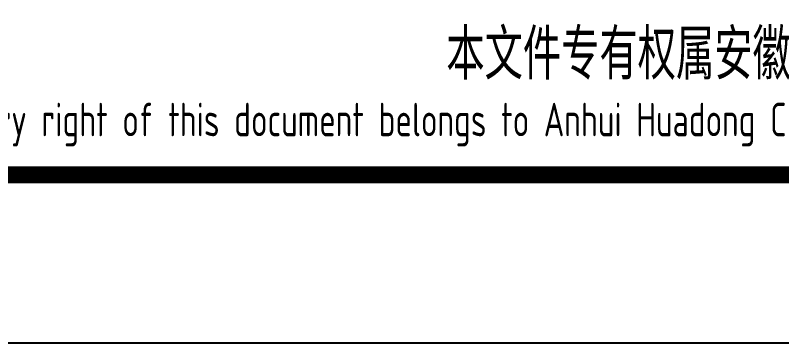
# Model space of a CAD drawing. Extents: x 4981409 to 5298492, y -444687 to -298607.
# Drawn here: x 5169495 to 5174060, y -430054 to -428103 of the extents above; entities that cross this region are included whole.
import ezdxf
from ezdxf.enums import TextEntityAlignment as Align

# ---------------------------------------------------------------- set-up
doc = ezdxf.new("R2010")
doc.units = 0
doc.header["$LTSCALE"] = 1000
doc.header["$MEASUREMENT"] = 0
doc.layers.get('0').update_dxf_attribs({"linetype": 'CONTINUOUS'})
doc.layers.add('PUB_TITLE', color=4, linetype='CONTINUOUS')
doc.styles.add('AHD', font='sceie.shx', dxfattribs={"width": 0.7, "bigfont": 'sceic.shx'})

msp = doc.modelspace()

# ---------------------------------------------------------------- linework, layer by layer
msp.add_line((5167657, -429054), (5185657, -429054))
at = {"layer": 'PUB_TITLE', "color": 4}
msp.add_lwpolyline([(5102557, -430054), (5186657, -430054), (5186657, -370654), (5102557, -370654)], close=True, dxfattribs=at)
at = {"layer": 'PUB_TITLE', "color": 4, "const_width": 100}
msp.add_lwpolyline([(5105057, -429054), (5185657, -429054), (5185657, -371654), (5105057, -371654)], close=True, dxfattribs=at)

# ---------------------------------------------------------------- texts
at = {"style": 'AHD', "width": 0.8}
for s, height, p in [('本文件专有权属安徽华东化工医药工程有限责任公司所有,未经许可不得复制或转让给第三方', 300, (5176657, -428354)), ('本文件专有权属安徽华东化工医药工程有限责任公司所有,未经许可不得复制或转让给第三方', 300, (5176657, -428354)), ('The proprietary right of this document belongs to Anhui Huadong Chemical And Medical Engineering  Co.,Ltd.  and any replication or transfer to the 3rd. side is forbidden without its permission. ', 200, (5176657, -428754)), ('The proprietary right of this document belongs to Anhui Huadong Chemical And Medical Engineering  Co.,Ltd.  and any replication or transfer to the 3rd. side is forbidden without its permission. ', 200, (5176657, -428754))]:
    msp.add_text(s, height=height, dxfattribs=at).set_placement(p, align=Align.MIDDLE)

doc.saveas('drawing.dxf')
